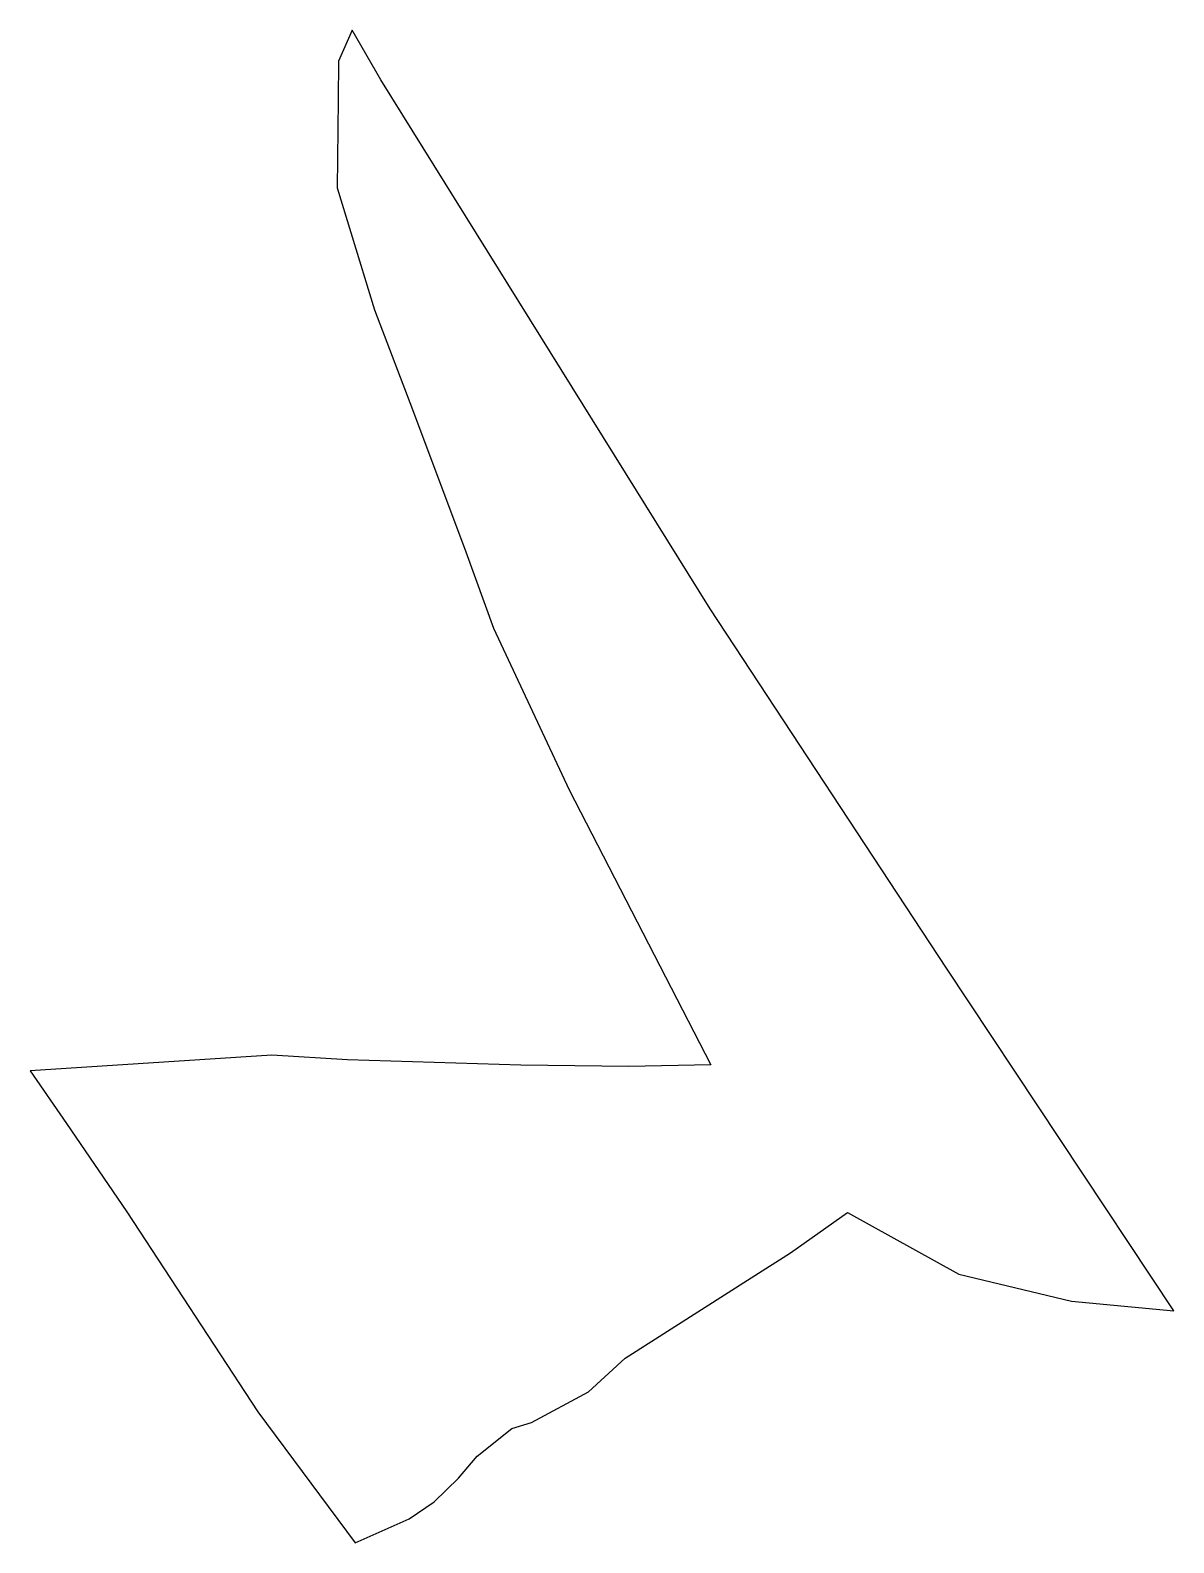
# Model space of a CAD drawing. Header units: millimetres. Extents: x 613368 to 613695, y 1321703 to 1322136.
import ezdxf

# ---------------------------------------------------------------- set-up
doc = ezdxf.new("R2010")
doc.units = ezdxf.units.MM

msp = doc.modelspace()

# ---------------------------------------------------------------- linework, layer by layer
at = {"color": 0, "lineweight": -2}
msp.add_lwpolyline([(613460.89, 1321703.18), (613476.32, 1321709.99), (613483.5, 1321714.92), (613490.39, 1321721.67), (613495.77, 1321727.98), (613505.69, 1321735.83), (613511.35, 1321737.57), (613527.56, 1321746.38), (613538.05, 1321755.99), (613574.08, 1321778.97), (613585.4, 1321786.1), (613601.64, 1321797.57), (613633.46, 1321779.95), (613665.67, 1321772.24), (613694.95, 1321769.47), (613630, 1321867.43), (613562.37, 1321970.27), (613468.22, 1322121.46), (613460.05, 1322135.66), (613456.13, 1322126.79), (613456, 1322115.77), (613455.77, 1322090.56), (613459.67, 1322077.86), (613466.37, 1322055.68), (613477.25, 1322027.19), (613492.55, 1321986.51), (613500.42, 1321964.68), (613522.12, 1321918.51), (613562.55, 1321839.8), (613539.16, 1321839.33), (613508.21, 1321839.78), (613458.69, 1321841.23), (613437.05, 1321842.64), (613367.98, 1321838.15), (613378.32, 1321823.07), (613395.64, 1321797.84), (613433.03, 1321740.57), (613460.89, 1321703.18)], close=True, dxfattribs=at)
at = {"color": 4, "lineweight": 40}
msp.add_lwpolyline([(613694.6, 1321769.65)], close=True, dxfattribs=at)

doc.saveas('drawing.dxf')
